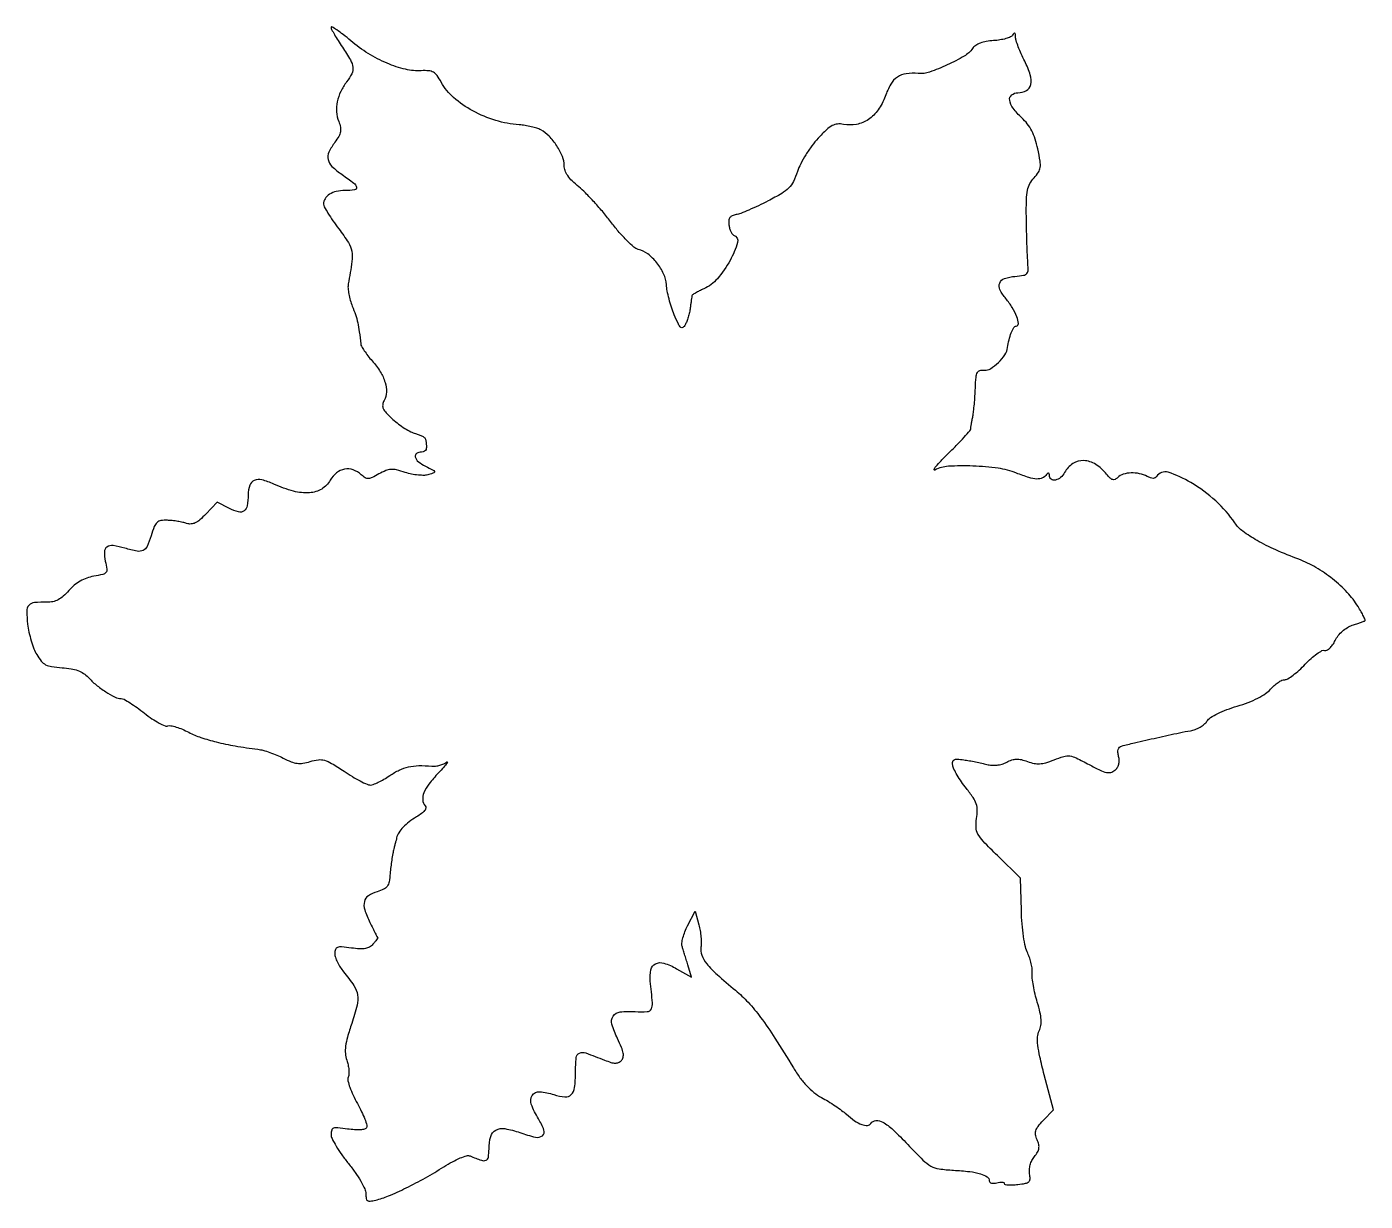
# Model space of a CAD drawing. Extents: x 0 to 356, y 0 to 313.
import ezdxf

# ---------------------------------------------------------------- set-up
doc = ezdxf.new("R2010")
doc.units = 0

msp = doc.modelspace()

# ---------------------------------------------------------------- linework, layer by layer
msp.add_lwpolyline([(81.018197, 312.371474, 0.116387), (81.157174, 311.833061, 0.008252), (81.906954, 310.463354, 0.011286), (82.87472, 308.848589, 0.008262), (84.018197, 307.099519, -0.016542), (86.160653, 303.70084, -0.102076), (86.818813, 301.753517, -0.148356), (86.524303, 300.059001, -0.048154), (85.152491, 297.884859, 0.05348), (83.577364, 295.328711, 0.061954), (82.674133, 292.618088, 0.065828), (82.494307, 289.91514, 0.07471), (83.045886, 287.37931, -0.041343), (83.492663, 285.829575, -0.094452), (83.504413, 284.61793, -0.085329), (83.065485, 283.411332, -0.029384), (82.04752, 281.850405, 0.047949), (80.449747, 279.189825, 0.167488), (80.227009, 277.228699, 0.151041), (81.258761, 275.420924, 0.036826), (83.962049, 273.240496, -0.01208), (87.080652, 270.970094, -0.188448), (87.752714, 269.861097, -0.4259), (87.244893, 269.168929, -0.033153), (84.7, 269, 0.054378), (82.404189, 268.749575, 0.086708), (80.582961, 268.000349, 0.110599), (79.419778, 266.841418, 0.142689), (79, 265.400411, 0.128847), (79.189099, 264.678777, 0.010488), (80.191635, 262.981517, 0.013551), (81.502848, 260.987211, 0.010002), (83.056631, 258.850411, -0.018924), (85.641656, 255.158714, -0.100957), (86.53109, 252.87775, -0.078852), (86.566598, 250.186263, -0.009021), (85.58355, 244.179815, 0.064131), (85.524063, 243.040869, 0.025868), (85.722614, 241.493621, 0.02508), (86.111478, 239.829096, 0.02904), (86.650745, 238.293458, -0.018979), (87.50267, 236.015109, -0.025042), (88.093533, 233.878487, -0.02164), (88.523961, 231.464484, -0.009906), (88.88598, 228.284796, 0.107657), (89.096944, 227.621742, 0.016734), (89.827739, 226.445669, 0.017982), (90.800966, 225.097942, 0.014789), (91.931856, 223.730392, -0.040676), (94.098136, 220.816143, -0.065946), (95.372387, 218.009721, -0.0816), (95.712512, 215.441601, -0.115569), (95.119199, 213.222726, 0.089358), (94.744719, 212.066238, 0.143411), (94.89853, 211.048314, 0.082971), (95.684661, 209.900239, 0.016632), (97.468458, 208.16513, 0.023779), (98.958537, 206.933428, 0.020873), (100.623471, 205.790802, 0.021401), (102.214584, 204.886265, 0.05712), (103.43429, 204.427136, -0.0292), (104.427572, 204.115205, -0.038003), (105.290385, 203.71044, -0.041911), (105.9249, 203.277847, -0.182476), (106.15, 202.891592, -0.019801), (106.370388, 201.166711, -0.098364), (106.264968, 200.199911, -0.196064), (105.842958, 199.690592, -0.123537), (105.083333, 199.5, 0.141759), (103.747758, 199.113574, 0.328887), (103.389481, 198.195373, 0.160154), (104.220306, 196.930223, 0.05533), (106.094535, 195.751078, -0.005289), (108.159488, 194.723884, -0.1824), (108.519106, 194.328282, -0.414638), (108.371461, 193.987807, -0.017045), (106.987297, 193.495968, -0.07245), (105.835539, 193.306924, -0.028078), (104.216136, 193.368657, -0.026965), (102.433415, 193.634733, -0.029183), (100.737147, 194.086749, 0.020329), (98.432751, 194.744707, 0.074461), (96.924633, 194.879015, 0.084537), (95.545105, 194.558193, 0.030973), (93.74404, 193.667883, -0.017223), (91.958542, 192.723349, -0.102805), (90.942695, 192.466939, -0.147325), (90.088728, 192.685167, -0.048244), (89.035012, 193.468315, 0.099484), (86.873561, 194.755882, 0.129733), (84.587944, 194.94121, 0.126967), (82.472606, 193.971839, 0.093062), (80.79651, 191.993677, -0.130846), (78.51674, 189.677838, -0.116738), (75.285866, 188.676259, -0.083859), (71.050064, 189.097592, -0.038639), (65.816687, 190.970709, 0.041214), (62.623005, 192.095294, 0.164084), (60.579374, 191.953889, 0.219193), (59.393526, 190.667834, 0.077025), (58.984687, 188.127555, -0.040672), (58.731232, 185.225854, -0.196507), (57.874413, 183.848501, -0.225924), (56.390027, 183.575559, -0.053728), (53.982399, 184.509102), (50.699396, 186.206809), (47.721373, 183.020331, -0.022703), (46.158602, 181.493389, -0.068836), (44.926874, 180.666983, -0.100595), (43.80299, 180.376438, -0.093164), (42.621675, 180.534879, 0.026929), (41.596322, 180.813444, 0.012547), (40.241992, 181.068768, 0.01239), (38.803767, 181.266265, 0.016927), (37.5, 181.367953, 0.048153), (35.787586, 181.278406, 0.153722), (34.770873, 180.78284, 0.108672), (34.021561, 179.677435, 0.018187), (33.155107, 177.25, -0.027689), (32.083517, 174.418875, -0.179634), (31.036957, 173.345349, -0.160767), (29.477238, 173.151211, -0.021085), (26.186099, 173.946627, 0.032958), (23.063191, 174.623385, 0.185359), (21.42618, 174.258964, 0.24841), (20.736087, 172.990433, 0.058339), (20.998589, 170.506258, -0.021352), (21.384412, 168.375436, -0.200447), (21.150705, 167.494151, -0.17358), (20.340168, 166.972116, -0.015273), (17.910476, 166.484875, 0.044216), (16.060768, 166.001236, 0.044488), (14.328921, 165.200608, 0.043422), (12.729361, 164.085643, 0.038346), (11.273075, 162.667343, -0.03084), (9.806875, 161.195912, -0.0587), (8.437627, 160.242474, -0.068534), (7.038458, 159.725175, -0.060783), (5.492057, 159.57648, 0.027902), (2.130564, 159.474817, 0.192588), (0.684943, 158.74677, 0.186579), (0.114696, 157.207649, 0.025953), (0.3432, 153.750021, 0.02465), (0.701533, 151.626593, 0.018524), (1.295858, 149.332656, 0.018838), (2.018028, 147.212013, 0.040332), (2.764197, 145.653486, 0.039543), (3.957422, 143.932278, 0.102753), (5.12364, 142.98769, 0.083153), (6.719202, 142.476458, 0.02008), (9.487186, 142.187559, -0.024466), (11.876059, 141.917037, -0.047925), (13.725723, 141.430013, -0.058122), (15.200201, 140.682235, -0.060914), (16.437305, 139.625046, 0.036678), (18.53668, 137.647614, 0.027857), (21.09884, 135.793313, 0.026684), (23.575117, 134.383975, 0.114443), (25.214817, 133.989372, -0.126348), (25.965225, 133.790041, -0.012769), (27.566314, 132.837827, -0.015354), (29.438924, 131.576471, -0.011647), (31.415189, 130.084145, 0.018182), (33.394652, 128.629629, 0.025139), (35.276688, 127.483299, 0.023496), (36.870878, 126.71356, 0.194719), (37.658535, 126.699209, -0.140795), (38.425937, 126.765876, -0.025447), (39.829613, 126.416447, -0.025654), (41.479866, 125.821227, -0.02076), (43.184368, 125.02092, 0.038091), (46.41955, 123.636523, 0.021647), (50.507734, 122.439194, 0.018125), (55.4929, 121.400722, 0.010743), (61.5, 120.507304, -0.035735), (62.916052, 120.223796, -0.016133), (64.725419, 119.661516, -0.015878), (66.605403, 118.942454, -0.020899), (68.267385, 118.162339, 0.023743), (70.386501, 117.18231, 0.065394), (71.976034, 116.767794, 0.072061), (73.527949, 116.79787, 0.033646), (75.490397, 117.258435, -0.044242), (77.630373, 117.713117, -0.1011), (79.267525, 117.580905, -0.065288), (81.134052, 116.764126, -0.010812), (84.457629, 114.659499, 0.011338), (86.675808, 113.25812, 0.014512), (88.782297, 112.074978, 0.0124), (90.578771, 111.189532, 0.108709), (91.440207, 111, 0.094374), (92.233729, 111.151122, 0.018795), (93.561245, 111.734375, 0.019272), (95.076849, 112.542959, 0.016902), (96.595138, 113.5, -0.03715), (99.157602, 114.973865, -0.056435), (101.581614, 115.817578, -0.051216), (104.300948, 116.145083, -0.024877), (107.802946, 116.032187, 0.051602), (108.808953, 116.053461, 0.035574), (109.927911, 116.2749, 0.035914), (110.985537, 116.646985, 0.059207), (111.802946, 117.124121, -0.59936), (111.927165, 117.06666, -0.180566), (111.844317, 116.798498, -0.018846), (110.971236, 115.750533, -0.005607), (109.560686, 114.216587, 0.023243), (107.013438, 111.242545, 0.069293), (105.676377, 108.92567, 0.115231), (105.382869, 107.054524, 0.155963), (106.018879, 105.477253, -0.216187), (106.18185, 104.881219, -0.126612), (105.880878, 104.190258, -0.07015), (105.064385, 103.401629, -0.025486), (103.712091, 102.521417, 0.031678), (101.781069, 101.230211, 0.039072), (100.168822, 99.78499, 0.044023), (99.003492, 98.325751, 0.093732), (98.444579, 97, -0.007612), (98.371386, 96.68352, -0.000723), (98.179476, 95.9125, -0.000923), (97.947625, 94.993927, -0.000727), (97.693261, 94, 0.018522), (97.423606, 92.764918, 0.007531), (97.144542, 91.066525, 0.007439), (96.898933, 89.229585, 0.009404), (96.729162, 87.52434, -0.024704), (96.436769, 85.284722, -0.110375), (95.925372, 84.072037, -0.129462), (94.991179, 83.294133, -0.039414), (93.252491, 82.643481, 0.077191), (90.924242, 81.566168, 0.189996), (89.866715, 80.046051, 0.138311), (89.960453, 77.845349, 0.035051), (91.325895, 74.5, 0.00103), (92.088389, 72.959669, 0.001643), (92.747092, 71.64671, 0.00031), (93.332566, 70.491005, 0.086525), (93.397864, 70.403695, -0.37201), (93.405945, 70.325118, -0.004199), (93.074703, 69.859378, -0.010297), (92.662931, 69.314563, -0.006232), (92.154316, 68.68594, -0.089849), (91.26512, 67.938718, -0.086326), (90.157991, 67.537826, -0.058627), (88.637524, 67.449436, -0.019293), (86.404316, 67.668169, 0.010806), (83.811367, 67.966644, 0.103409), (82.711422, 67.841718, 0.236036), (82.18012, 67.313209, 0.08129), (82, 66.212649, 0.081495), (82.161903, 65.225918, 0.030832), (82.690733, 63.92799, 0.029544), (83.451506, 62.560277, 0.031805), (84.351432, 61.326725, -0.024855), (87.081706, 57.691398, -0.110153), (88.055308, 55.218308, -0.101137), (87.92839, 52.45909, -0.01927), (86.50296, 47.613308, 0.011321), (85.380439, 44.009842, 0.036605), (84.867539, 41.557391, 0.054138), (84.819976, 39.641313, 0.063103), (85.198305, 37.860986, -0.032557), (85.537495, 36.637008, -0.030077), (85.726088, 35.346491, -0.03141), (85.752036, 34.176491, -0.081626), (85.582233, 33.3537, 0.148218), (85.512328, 32.386016, 0.027676), (86.005452, 30.654953, 0.026592), (86.851653, 28.572846, 0.018655), (88.012684, 26.323531, -0.01555), (89.136907, 24.178297, -0.022327), (89.986068, 22.208193, -0.019252), (90.533914, 20.575901, -0.212853), (90.44397, 19.909341, -0.200259), (89.925659, 19.5378, -0.039631), (88.771383, 19.36639, -0.034166), (87.236246, 19.366546, -0.020114), (85.411332, 19.565567, 0.010416), (82.792238, 19.902707, 0.104679), (81.701865, 19.791752, 0.241346), (81.176326, 19.268054, 0.07854), (81, 18.152457, 0.116052), (81.267099, 17.017181, 0.018937), (82.358594, 15.019263, 0.019986), (83.854236, 12.725667, 0.01643), (85.625, 10.399575, -0.018211), (87.410364, 8.036891, -0.02199), (88.903135, 5.69104, -0.021889), (89.971056, 3.634597, -0.109232), (90.25, 2.372982, 0.038944), (90.348435, 1.111081, 0.212401), (90.711719, 0.54961, 0.179108), (91.417837, 0.389126, 0.026711), (92.875, 0.660892, 0.040699), (96.2509, 1.776443, 0.013856), (100.952443, 3.922509, 0.013544), (106.088971, 6.616314, 0.014249), (110.984327, 9.541362, -0.017603), (113.274452, 10.888984, -0.027139), (115.350615, 11.872532, -0.028452), (117.056598, 12.459278, -0.168723), (117.984327, 12.403615, 0.014669), (120.9834, 11.257986, 0.174282), (122.207699, 11.269673, 0.274396), (122.839511, 12.050115, 0.036249), (123, 14.260924, -0.066658), (123.442378, 17.564459, -0.207066), (124.815755, 19.281682, -0.167353), (127.250575, 19.665134, -0.041484), (131.211976, 18.618308, 0.027304), (135.316673, 17.408254, 0.222132), (137.184213, 17.796719, 0.334469), (137.61469, 19.277007, 0.047794), (136.1268, 22.294834, -0.049236), (134.243928, 26.141658, -0.236661), (134.499037, 28.494963, -0.27472), (136.452806, 29.467416, -0.061244), (140.262513, 28.708176, 0.056467), (143.198233, 28.093996, 0.226465), (144.87434, 28.709614, 0.166094), (145.770083, 30.591725, 0.028763), (146, 34.585192, -0.023076), (146.182755, 38.542987, -0.275431), (147.048877, 39.731345, -0.188593), (148.759982, 39.78378, -0.010972), (153.736034, 37.887365, 0.020209), (155.419831, 37.281029, 0.070705), (156.555379, 37.093046, 0.109018), (157.419229, 37.263035, 0.093754), (158.18554, 37.78554, 0.138609), (158.655904, 38.626565, 0.102499), (158.688243, 39.697413, 0.055934), (158.241187, 41.218555, 0.013665), (157.162492, 43.602443, -0.041114), (155.680549, 47.422411, -0.221286), (156.000093, 49.570673, -0.22393), (157.844044, 50.693585, -0.042055), (161.900849, 50.784225, 0.027766), (165.079594, 50.764504, 0.27264), (166.155384, 51.471873, 0.136992), (166.459063, 53.098998, 0.006033), (165.879893, 58.880401, -0.077882), (166.012251, 61.918478, -0.237145), (167.250005, 63.498001, -0.18937), (169.51818, 63.648201, -0.051007), (172.887732, 62.183254), (176.877314, 59.940984), (175.857706, 63.220492, -0.00006), (175.430353, 64.595634, -0.000055), (174.989449, 66.015534, -0.000055), (174.59533, 67.285756, -0.000177), (174.33373, 68.130262, -0.112233), (174.266384, 69.008782, -0.028797), (174.557643, 70.412411, -0.027849), (175.085462, 72.016625, -0.025123), (175.80425, 73.609977), (177.779137, 77.45943), (178.774651, 73.853977, -0.024153), (179.124063, 72.299503, -0.019741), (179.350644, 70.610186, -0.02018), (179.434891, 69.036957, -0.048385), (179.337522, 67.874262, 0.142606), (179.553267, 65.788232, 0.07256), (180.900401, 63.495486, 0.041379), (183.638414, 60.607807, 0.010703), (188.514771, 56.434383, -0.035454), (191.890121, 53.243243, -0.025134), (195.218215, 49.229736, -0.018337), (199.004061, 43.759381, -0.006918), (203.907086, 35.849171, 0.022969), (205.656968, 33.218473, 0.031661), (207.476401, 31.041642, 0.035019), (209.384659, 29.294736, 0.042723), (211.401183, 27.956558, -0.013318), (213.153454, 26.93664, -0.009957), (215.030348, 25.723877, -0.010082), (216.753537, 24.509878, -0.022547), (218, 23.503979, 0.030012), (220.190396, 21.78965, 0.060974), (222.12486, 20.776956, 0.096109), (223.616938, 20.522607, 0.253861), (224.526992, 21.043674, -0.24694), (225.851688, 21.825235, -0.142624), (227.697181, 21.384352, -0.059793), (230.359026, 19.413717, -0.01385), (234.310214, 15.470224, 0.008084), (238.374522, 11.3192, 0.067009), (240.475698, 9.735204, 0.092816), (242.659437, 8.994411, 0.022039), (246.5, 8.617304, -0.015045), (250.785612, 8.256923, -0.044178), (253.683915, 7.662522, -0.074001), (255.4263, 6.845831, -0.251285), (256, 5.77638, 0.221261), (256.159281, 5.434061, 0.11579), (256.5875, 5.216954, 0.077863), (257.233928, 5.163004, 0.04594), (258, 5.289749, -0.031532), (258.766709, 5.439378, -0.055237), (259.4125, 5.451862, -0.082175), (259.850296, 5.337734, -0.296182), (260, 5.107181, 0.354141), (260.203403, 4.85602, 0.032493), (261.055613, 4.732102, 0.030667), (262.215807, 4.71108, 0.018257), (263.593575, 4.821131, 0.018902), (265.631361, 5.137492, 0.1375), (266.507503, 5.577158, 0.207123), (266.840595, 6.315224, 0.051132), (266.722895, 7.66925, -0.066659), (266.660126, 8.793744, -0.049057), (266.878124, 10.023874, -0.047776), (267.342249, 11.224374, -0.05412), (268.010895, 12.261782, 0.038305), (268.833087, 13.453102, 0.093224), (269.189232, 14.454799, 0.09908), (269.14637, 15.479011, 0.047081), (268.712494, 16.731661, -0.059142), (268.287841, 18.060175, -0.125919), (268.351308, 19.129487, -0.091713), (268.952969, 20.250142, -0.022091), (270.348232, 21.841588), (273.034625, 24.645578), (270.610248, 33.979708, -0.007424), (269.434783, 38.798327, -0.02754), (268.907906, 41.879591, -0.044715), (268.853993, 44.042551, -0.091019), (269.266518, 45.685598, 0.066464), (269.698408, 47.107975, 0.057082), (269.773526, 48.671108, 0.041496), (269.481566, 50.616494, 0.015602), (268.764485, 53.278679, -0.015238), (268.176118, 55.456688, -0.014894), (267.716505, 57.683043, -0.014958), (267.430214, 59.659059, -0.052804), (267.419378, 60.940192, 0.05343), (267.408297, 62.081778, 0.026427), (267.163758, 63.512315, 0.02588), (266.750079, 64.984708, 0.034288), (266.215569, 66.2697, -0.062314), (265.622248, 67.956254, -0.01676), (265.112325, 70.753907, -0.016129), (264.727289, 74.101447, -0.013348), (264.527932, 77.685378), (264.281675, 86.21174), (258.15168, 92.247578, -0.007295), (254.393308, 96.057802, -0.063347), (252.979004, 97.967576, -0.117795), (252.490729, 99.68893, -0.050155), (252.631297, 102.095718, 0.037727), (252.815976, 104.311732, 0.083977), (252.547385, 105.977852, 0.067647), (251.700341, 107.676889, 0.018073), (249.907015, 110.117403, -0.01621), (248.609293, 111.869746, -0.017665), (247.466423, 113.653997, -0.017393), (246.599691, 115.24212, -0.0785), (246.280256, 116.245824, -0.070694), (246.270071, 117.235666, -0.251322), (246.628137, 117.733727, -0.133148), (247.448633, 117.891782, -0.017159), (249.243695, 117.695797, -0.008117), (250.696081, 117.462458, -0.005209), (252.373905, 117.146819, -0.005234), (254.010577, 116.803382, -0.009769), (255.327047, 116.485621, 0.046442), (256.679176, 116.262468, 0.045178), (258.062082, 116.289505, 0.045659), (259.403383, 116.562934, 0.049802), (260.632115, 117.070706, -0.041825), (262.008359, 117.665261, -0.0732), (263.227682, 117.884692, -0.067539), (264.524788, 117.750673, -0.030783), (266.156367, 117.24708, 0.039621), (267.887855, 116.745951, 0.066836), (269.393439, 116.641827, 0.057202), (271.028989, 116.937261, 0.02191), (273.214304, 117.702424, -0.023792), (275.798632, 118.596396, -0.105279), (277.394519, 118.717397, -0.080156), (279.108498, 118.198302, -0.010454), (282.512484, 116.447925, 0.010533), (285.451448, 114.937255, 0.058448), (287.124464, 114.351149, 0.116481), (288.315097, 114.365096, 0.112748), (289.389812, 114.908552, 0.075689), (290.031008, 115.629404, 0.078434), (290.419093, 116.499962, 0.073016), (290.53681, 117.501259, 0.054343), (290.384264, 118.605105, -0.040514), (290.208921, 119.65864, -0.088767), (290.284698, 120.469944, -0.12515), (290.604403, 121.02935, -0.135481), (291.143931, 121.347839, -0.009139), (294.582302, 122.209941, -0.001962), (300.5765, 123.572185, -0.001759), (306.570883, 124.887643, -0.012438), (309.5, 125.443782, 0.050683), (310.748858, 125.781412, 0.039403), (312.020303, 126.386339, 0.040541), (313.126172, 127.14923, 0.07311), (313.866989, 127.960703, -0.101899), (314.833825, 128.90527, -0.027049), (316.718921, 129.976031, -0.024956), (319.142806, 131.036978, -0.01831), (321.923324, 131.977165, 0.019335), (324.844105, 132.971456, 0.025779), (327.404501, 134.109725, 0.029051), (329.460547, 135.308769, 0.067364), (330.799721, 136.484669, -0.031832), (331.750731, 137.447269, -0.033756), (332.79866, 138.261122, -0.035901), (333.789953, 138.830108, -0.1128), (334.533442, 139, 0.140229), (335.36045, 139.236594, 0.022013), (336.772158, 140.205097, 0.023002), (338.37514, 141.531654, 0.018264), (339.982684, 143.102457, -0.020007), (341.570189, 144.642904, -0.028087), (343.112433, 145.875299, -0.027406), (344.440566, 146.713959, -0.210578), (345.156938, 146.781021, 0.208732), (345.753762, 146.834762, 0.063265), (346.506172, 147.380731, 0.051325), (347.283117, 148.277092, 0.036655), (347.964309, 149.417843, -0.051294), (348.791388, 150.715218, -0.04357), (349.90774, 151.896558, -0.044326), (351.187355, 152.845309, -0.059194), (352.5, 153.449148, 0.003349), (353.675704, 153.838243, 0.004621), (354.725695, 154.204402, 0.00297), (355.601868, 154.524947, 0.055413), (355.864068, 154.65727, 0.365663), (355.930531, 154.878709, 0.010032), (355.479351, 155.863544, 0.016172), (354.854675, 157.057609, 0.009809), (354.043152, 158.430179, 0.049894), (351.165813, 162.189482, 0.036097), (347.287523, 165.771103, 0.035564), (342.85377, 168.819983, 0.043344), (338.308149, 170.985896, -0.014923), (332.166823, 173.495019, -0.024767), (327.173034, 176.01434, -0.029163), (323.425849, 178.443048, -0.085961), (321.305002, 180.648177, 0.060102), (316.233953, 186.494809, 0.050197), (309.617757, 191.379316, 0.05664), (303.528223, 194.116875, 0.344354), (300.498329, 192.997296, -0.133099), (300.104695, 192.628687, -0.122593), (299.566002, 192.494591, -0.085757), (298.86817, 192.615166, -0.037319), (298.005053, 192.997296, 0.070063), (295.956517, 193.748552, 0.060839), (293.677093, 193.954422, 0.065217), (291.595861, 193.614911, 0.123586), (290.146008, 192.75, -0.078093), (289.434408, 192.233409, -0.193069), (288.803678, 192.176095, -0.126196), (288.123713, 192.585432, -0.026525), (287.196008, 193.63296, 0.08437), (284.298737, 196.22934, 0.131865), (281.118407, 197.213559, 0.153458), (278.212116, 196.419738, 0.127744), (276.030188, 194.056407, -0.094826), (274.955841, 192.729168, -0.126791), (273.565578, 192.059323, -0.210141), (272.473703, 192.300621, -0.235936), (271.984687, 193.25, 0.04656), (271.935199, 193.71823, 0.268886), (271.776755, 193.89754, 0.273631), (271.545039, 193.847561, 0.047673), (271.234687, 193.5, -0.131022), (270.120865, 192.605528, -0.117403), (268.660782, 192.336349, -0.065026), (266.547468, 192.723733, -0.016077), (263.222244, 193.912399, 0.059558), (258.373756, 195.183994, 0.025065), (251.649461, 195.77316, 0.023211), (245.136558, 195.713634, 0.105662), (241.5, 194.722456, -0.704026), (241.321588, 194.888733, -0.070683), (241.776563, 195.635183, -0.020212), (243.171532, 197.197285, -0.007537), (245.25, 199.279775, 0.006193), (247.458728, 201.480908, 0.009199), (249.332766, 203.467159, 0.004943), (250.856753, 205.176772, 0.158112), (251.07431, 205.684894, -0.015895), (251.13146, 206.148316, -0.002958), (251.268438, 206.994938, -0.003167), (251.440766, 207.9831, -0.002888), (251.630822, 209, 0.019089), (251.829635, 210.294706, 0.006087), (252.028214, 212.234375, 0.006064), (252.197052, 214.40237, 0.006729), (252.306512, 216.5, -0.010621), (252.481936, 219.424191, -0.096121), (252.825236, 220.651186, -0.219105), (253.494771, 221.187029, -0.087049), (254.696989, 221.271182, 0.169235), (256.351198, 221.661152, 0.050746), (258.41275, 223.288445, 0.050854), (260.162939, 225.368215, 0.119718), (260.872156, 227.254498, -0.029461), (261.249841, 229.327228, -0.03556), (261.853743, 231.21098, -0.035818), (262.548276, 232.638092, -0.267699), (263.175796, 233, 0.441137), (263.743844, 233.62227, 0.068299), (263.319976, 235.453769, 0.046664), (262.123564, 237.886441, 0.036497), (260.404943, 240.277078, -0.058494), (258.839291, 242.669885, -0.216362), (258.775212, 244.429832, -0.218402), (260.056052, 245.625412, -0.059525), (262.835787, 246.194749, 0.020194), (265.138157, 246.480539, 0.187276), (265.985759, 246.981891, 0.169647), (266.317532, 247.949566, 0.015935), (266.221425, 250.5, -0.007258), (266.108019, 252.559209, -0.002329), (265.998298, 255.619049, -0.002323), (265.907857, 259.026257, -0.002598), (265.853035, 262.309529, -0.009212), (265.883148, 266.65931, -0.04386), (266.163317, 269.127915, -0.073752), (266.787321, 270.848526, -0.06485), (267.905414, 272.399318, 0.043568), (269.075174, 273.884621, 0.113415), (269.544189, 275.153086, 0.073655), (269.513046, 276.813894, 0.011367), (268.893685, 280.060127, 0.025861), (268.184397, 282.694866, 0.040317), (267.279738, 284.863111, 0.044299), (266.113573, 286.70511, 0.04174), (264.619882, 288.352943, -0.042524), (262.334012, 290.882648, -0.125087), (261.425345, 293.026295, -0.264587), (261.954453, 294.40982, -0.173769), (263.601352, 295, 0.128866), (265.861314, 295.592302, 0.214085), (267.011374, 297.148767, 0.130445), (266.895037, 299.739585, 0.04124), (265.422216, 303.356174, -0.012682), (264.493791, 305.30897, -0.014422), (263.707028, 307.225182, -0.013679), (263.133334, 308.881703, -0.074372), (262.984687, 309.817257, 0.022905), (262.944506, 310.548378, 0.23151), (262.78821, 310.800069, 0.366683), (262.557847, 310.76694, 0.039713), (262.208882, 310.303738, -0.151165), (261.645176, 309.824617, -0.03143), (260.406342, 309.384212, -0.030354), (258.84551, 309.038396, -0.024608), (257.140501, 308.853292, 0.027919), (255.195981, 308.629154, 0.046389), (253.604049, 308.200042, 0.056863), (252.381907, 307.579832, 0.094421), (251.55618, 306.776746, -0.10724), (249.344175, 304.732022, -0.025053), (244.842921, 302.375092, -0.025087), (240.127053, 300.479999, -0.106518), (237.125702, 300.118994, 0.055944), (233.884024, 300.056609, 0.119056), (231.558455, 299.159926, 0.111332), (229.801838, 297.251647, 0.045285), (228.315989, 294.026986, -0.067952), (226.459777, 290.434977, -0.092069), (223.854653, 287.885948, -0.100603), (220.699618, 286.587709, -0.097111), (217.246177, 286.600765, 0.073077), (215.624949, 286.684335, 0.102302), (214.24252, 286.259295, 0.064653), (212.721563, 285.147298, 0.014923), (210.483145, 282.88694, 0.028675), (208.848124, 280.919341, 0.02006), (207.229424, 278.532312, 0.020306), (205.858878, 276.111565, 0.039188), (205, 274.058569, -0.033947), (203.927544, 271.417737, -0.082778), (202.713042, 269.712229, -0.063367), (200.816074, 268.239229, -0.013925), (197.199557, 266.236027, -0.008842), (194.62612, 264.960048, -0.009902), (192.103749, 263.82509, -0.00928), (189.923361, 262.942929, -0.050958), (188.699557, 262.612034, 0.059492), (187.66202, 262.312466, 0.140653), (187.041727, 261.811471, 0.132683), (186.76043, 261.036275, 0.050381), (186.779467, 259.876007, 0.035894), (186.957948, 258.942126, 0.042943), (187.261935, 258.100035, 0.04818), (187.636869, 257.457995, 0.155006), (188.029467, 257.166667, -0.400343), (189.065761, 255.168143, -0.055905), (187.096412, 250.443628, -0.050345), (183.709631, 245.569227, -0.112025), (180.10452, 242.885971, 0.01195), (178.910012, 242.32272, 0.017585), (177.891713, 241.766842, 0.013015), (177.093803, 241.265619, 0.215373), (176.9311, 241.005889, 0.000734), (176.887285, 240.680608, 0.000064), (176.777124, 239.852807, 0.000084), (176.646016, 238.86536, 0.000065), (176.503681, 237.790903, -0.02332), (176.293269, 236.622713, -0.017187), (175.956282, 235.351907, -0.017446), (175.553511, 234.170125, -0.036728), (175.143649, 233.292202, -0.102691), (174.534966, 232.590982, -0.36667), (173.986085, 232.619348, -0.097024), (173.362013, 233.488309, -0.008375), (172.261915, 236.001299, -0.019657), (171.525463, 237.97838, -0.014846), (170.86813, 240.200806, -0.015072), (170.374999, 242.328526, -0.033325), (170.157424, 243.980167, 0.091852), (169.427705, 246.867544, 0.061057), (167.62998, 249.782038, 0.061687), (165.210952, 252.141437, 0.101007), (162.640421, 253.377988, -0.117047), (161.528343, 253.957055, -0.017957), (159.689012, 255.667208, -0.019233), (157.632181, 257.886586, -0.01563), (155.598769, 260.413062, 0.012776), (153.440216, 263.126587, 0.010549), (151.006699, 265.908905, 0.010692), (148.664578, 268.367681, 0.027848), (146.848769, 270.001291, -0.025161), (145.117969, 271.541686, -0.048671), (143.93096, 272.962552, -0.06195), (143.235637, 274.314743, -0.088031), (143, 275.642753, 0.099065), (142.516245, 278.060397, 0.046495), (141.015027, 280.889224, 0.046053), (138.964787, 283.461938, 0.078787), (136.781888, 285.11673, 0.045858), (135.728355, 285.561839, 0.018914), (134.234258, 285.975774, 0.018525), (132.587752, 286.30166, 0.022657), (131.02859, 286.478676, -0.05697), (124.77692, 287.626368, -0.051055), (118.695698, 290.178846, -0.053757), (113.604528, 293.713204, -0.088591), (110.320008, 297.776258, 0.030084), (109.2049, 299.542049, 0.106208), (108.215742, 300.437577, 0.111367), (106.972911, 300.825188, 0.034787), (105.008455, 300.846702, -0.073825), (100.80713, 301.22071, -0.041402), (95.92886, 302.83151, -0.038333), (90.906482, 305.435449, -0.036449), (86.25, 308.814924, 0.008959), (84.236467, 310.452374, 0.016951), (82.547533, 311.68622, 0.015103), (81.254586, 312.509192, 0.588709)], format="xyb", close=True)

doc.saveas('drawing.dxf')
